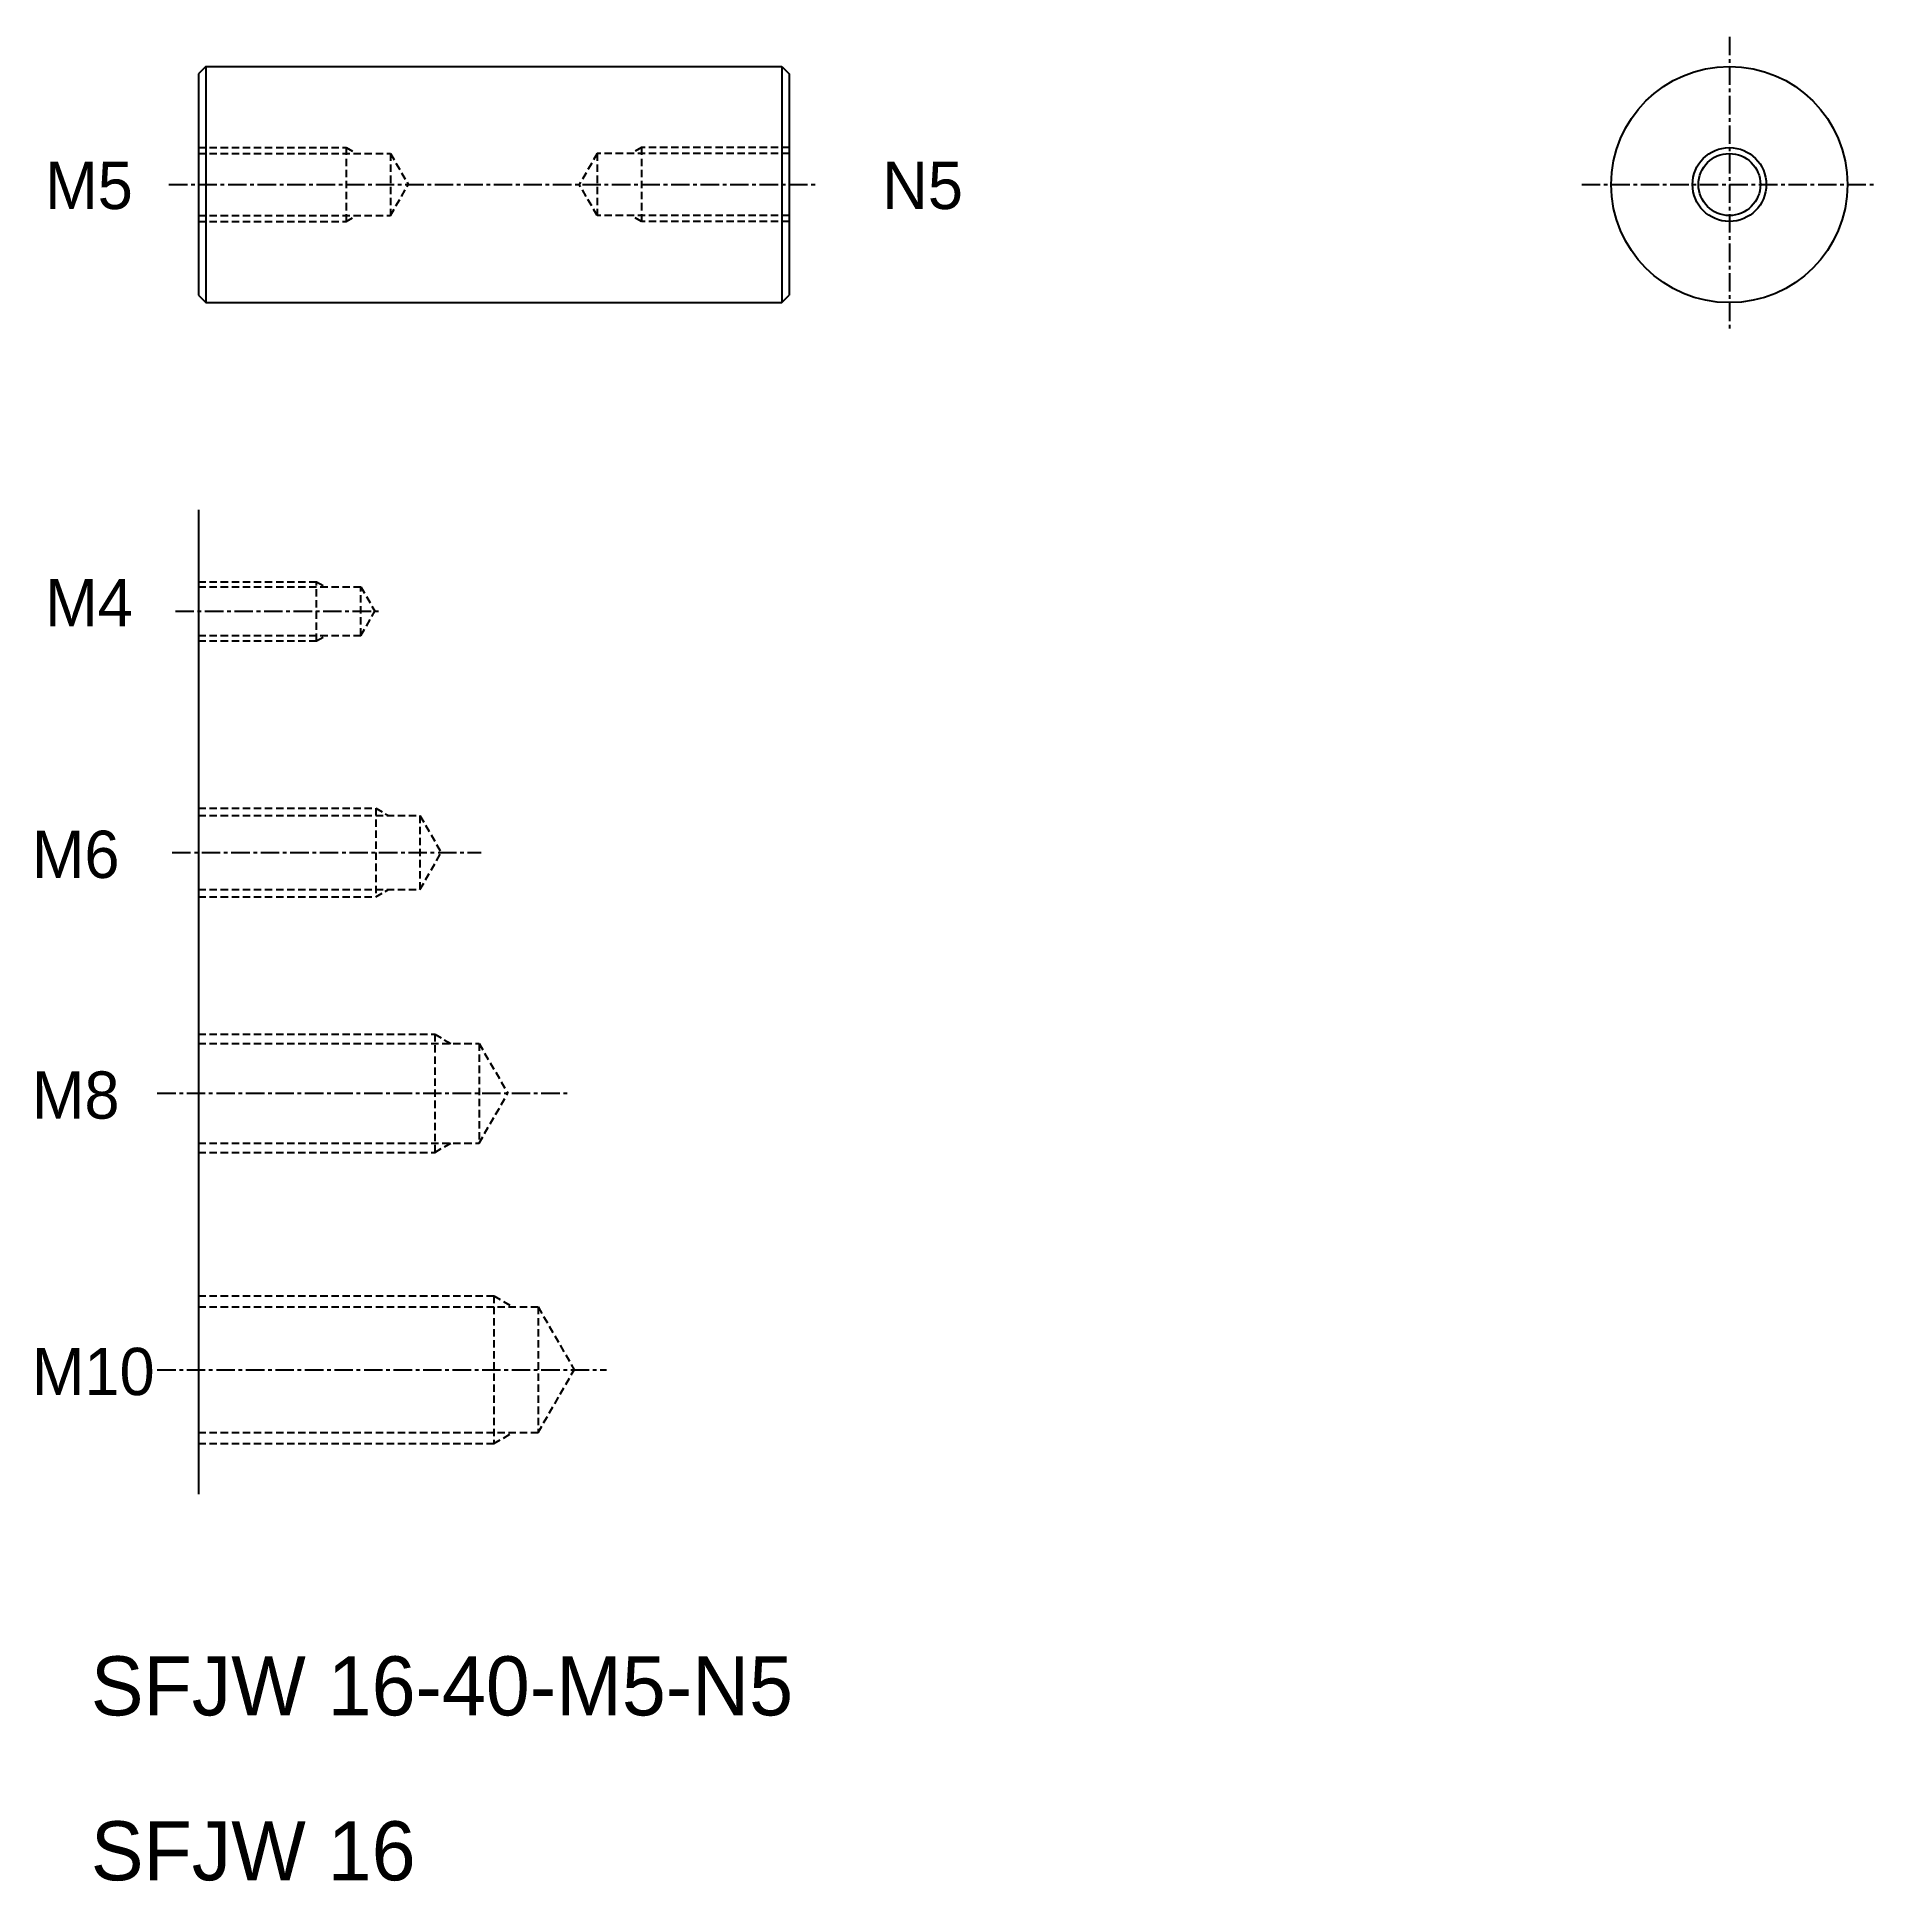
# Model space of a CAD drawing. Extents: x 65 to 189, y 74 to 198.
import ezdxf

# ---------------------------------------------------------------- set-up
doc = ezdxf.new("R2010")
doc.units = 0
doc.linetypes.add('CENTER', pattern=[2, 1.25, -0.25, 0.25, -0.25])
doc.linetypes.add('DASHED', pattern=[0.75, 0.5, -0.25])
doc.layers.get('0').update_dxf_attribs({"linetype": 'CONTINUOUS'})
doc.layers.add('CENTER', color=1, linetype='CENTER')

msp = doc.modelspace()

# ---------------------------------------------------------------- linework, layer by layer
at = {"color": 7, "linetype": 'CONTINUOUS'}
for p, q in [((76.11, 196.41), (75.61, 195.91)), ((76.11, 196.41), (115.11, 196.41)), ((76.11, 196.41), (76.11, 180.41)), ((115.11, 196.41), (115.11, 180.41)), ((115.11, 196.41), (115.61, 195.91)), ((75.61, 195.91), (75.61, 180.91)), ((115.61, 195.91), (115.61, 180.91)), ((75.61, 180.91), (76.11, 180.41)), ((76.11, 180.41), (115.11, 180.41)), ((115.11, 180.41), (115.61, 180.91)), ((75.61, 166.39), (75.61, 99.72))]:
    msp.add_line(p, q, dxfattribs=at)
at = {"color": 3, "linetype": 'DASHED'}
for p, q in [((75.61, 190.91), (85.61, 190.91)), ((75.61, 190.51), (88.61, 190.51)), ((85.61, 190.91), (85.61, 185.91)), ((85.61, 190.91), (86.22, 190.56)), ((88.61, 190.51), (89.82, 188.41)), ((88.61, 190.51), (88.61, 186.31)), ((102.61, 190.51), (101.4, 188.41)), ((115.61, 190.51), (102.61, 190.51)), ((102.61, 190.51), (102.61, 186.31)), ((105.61, 190.91), (105, 190.56)), ((115.61, 190.91), (105.61, 190.91)), ((105.61, 190.91), (105.61, 185.91)), ((88.61, 186.31), (89.82, 188.41)), ((102.61, 186.31), (101.4, 188.41)), ((75.61, 186.31), (88.61, 186.31)), ((85.61, 185.91), (86.22, 186.26)), ((115.61, 186.31), (102.61, 186.31)), ((105.61, 185.91), (105, 186.26)), ((75.61, 185.91), (85.61, 185.91)), ((115.61, 185.91), (105.61, 185.91)), ((75.61, 161.51), (83.61, 161.51)), ((75.61, 161.16), (86.61, 161.16)), ((83.61, 157.51), (83.61, 161.51)), ((83.61, 161.51), (84.22, 161.16)), ((86.61, 161.16), (87.56, 159.51)), ((86.61, 157.86), (86.61, 161.16)), ((86.61, 157.86), (87.56, 159.51)), ((75.61, 157.86), (86.61, 157.86)), ((75.61, 157.51), (83.61, 157.51)), ((83.61, 157.51), (84.22, 157.86)), ((75.61, 146.17), (87.61, 146.17)), ((87.61, 146.17), (87.61, 140.17)), ((87.61, 146.17), (88.48, 145.67)), ((75.61, 145.67), (90.61, 145.67)), ((90.61, 145.67), (92.05, 143.17)), ((90.61, 145.67), (90.61, 140.67)), ((90.61, 140.67), (92.05, 143.17)), ((75.61, 140.67), (90.61, 140.67)), ((75.61, 140.17), (87.61, 140.17)), ((87.61, 140.17), (88.48, 140.67)), ((75.61, 130.87), (91.61, 130.87)), ((75.61, 130.24), (94.61, 130.24)), ((91.61, 130.87), (91.61, 122.87)), ((91.61, 130.87), (92.69, 130.24)), ((94.61, 130.24), (96.56, 126.87)), ((94.61, 130.24), (94.61, 123.49)), ((94.61, 123.49), (96.56, 126.87)), ((75.61, 123.49), (94.61, 123.49)), ((75.61, 122.87), (91.61, 122.87)), ((91.61, 122.87), (92.69, 123.49)), ((75.61, 113.15), (95.61, 113.15)), ((75.61, 112.4), (98.61, 112.4)), ((95.61, 113.15), (96.91, 112.4)), ((95.61, 113.15), (95.61, 103.15)), ((98.61, 112.4), (98.61, 103.9)), ((98.61, 112.4), (101.06, 108.15)), ((98.61, 103.9), (101.06, 108.15)), ((75.61, 103.9), (98.61, 103.9)), ((95.61, 103.15), (96.91, 103.9)), ((75.61, 103.15), (95.61, 103.15))]:
    msp.add_line(p, q, dxfattribs=at)
for p, q in [((80.36, 123.49), (80.36, 123.49)), ((85.11, 123.49), (85.11, 123.49))]:
    msp.add_line(p, q)
at = {"color": 7, "linetype": 'CONTINUOUS'}
for radius in [8, 2.5]:
    msp.add_circle((179.28, 188.41), radius, dxfattribs=at)
at = {"color": 3, "linetype": 'CONTINUOUS'}
msp.add_circle((179.28, 188.41), 2.1, dxfattribs=at)
at = {"layer": 'CENTER', "color": 1, "linetype": 'CENTER'}
for p, q in [((179.28, 198.41), (179.28, 178.41)), ((73.61, 188.41), (117.61, 188.41)), ((169.28, 188.41), (189.28, 188.41)), ((74.05, 159.51), (88.01, 159.51)), ((73.83, 143.17), (94.76, 143.17)), ((72.82, 126.87), (100.72, 126.87)), ((72.82, 108.15), (103.23, 108.15))]:
    msp.add_line(p, q, dxfattribs=at)

# ---------------------------------------------------------------- texts
at = {"color": 7, "linetype": 'CONTINUOUS'}
for s, height, p in [('M5', 3.2, (65.22, 186.75)), ('N5', 3.2, (121.91, 186.75)), ('M4', 3.2, (65.22, 158.49)), ('M6', 3.2, (64.32, 141.45)), ('M8', 3.2, (64.32, 125.15)), ('M10', 3.2, (64.32, 106.43)), ('SFJW 16-40-M5-N5', 4, (68.32, 84.74)), ('SFJW 16', 4, (68.32, 73.57))]:
    msp.add_text(s, height=height, dxfattribs=at).set_placement(p)

doc.saveas('drawing.dxf')
